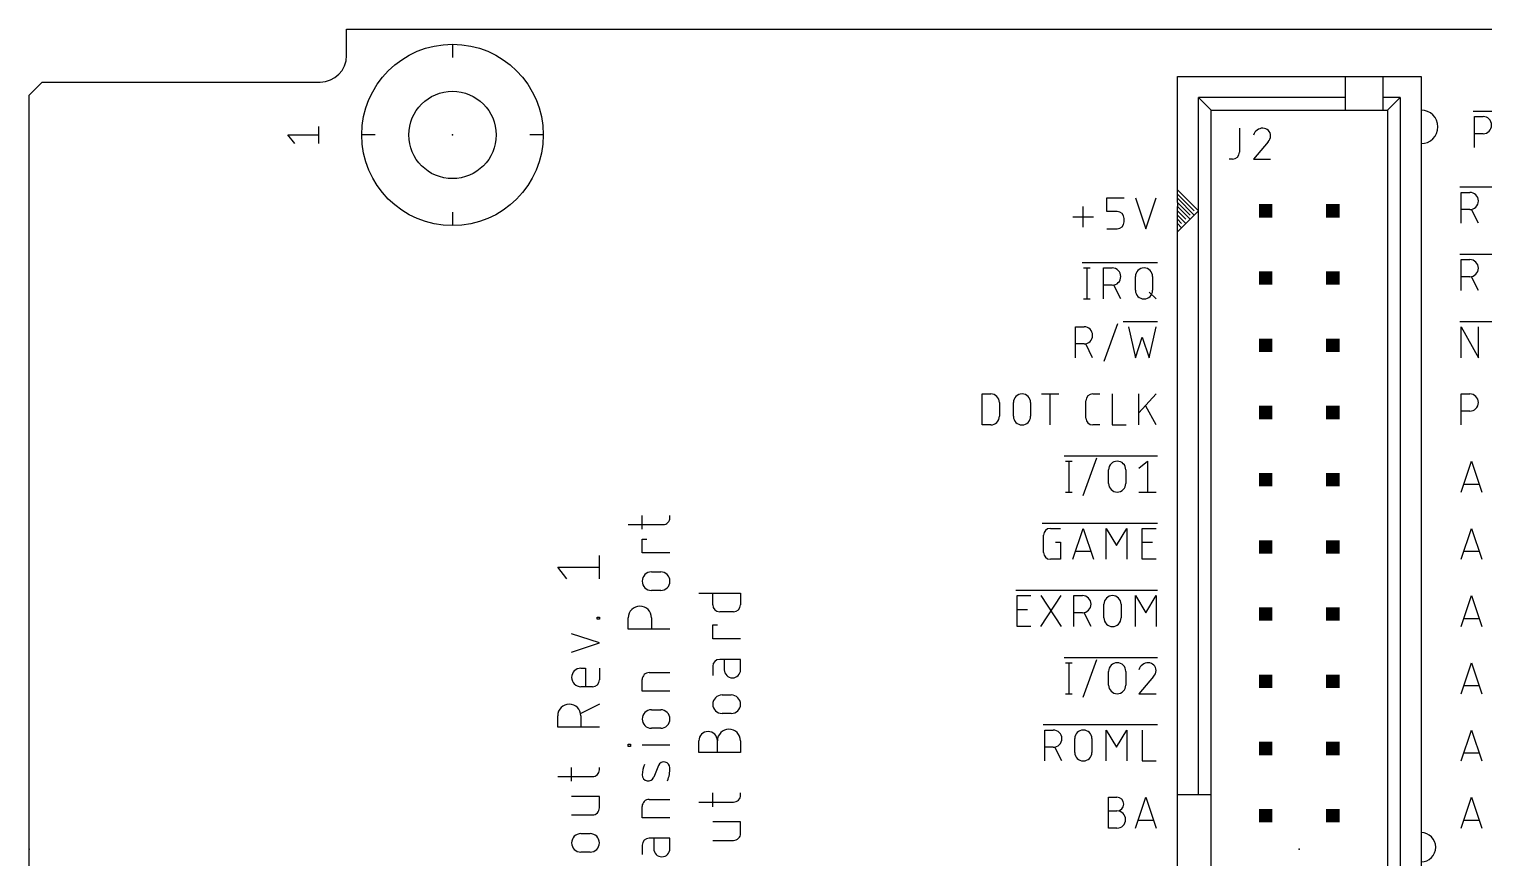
# Model space of a CAD drawing. Extents: x 0 to 97.8, y 0 to 94.6.
# Drawn here: x 0 to 55, y 30.7 to 62 of the extents above; entities that cross this region are included whole.
import ezdxf

# ---------------------------------------------------------------- set-up
doc = ezdxf.new("R2010")
doc.units = 0
for name, color, linetype in [('20', 30, 'CONTINUOUS'), ('21', 253, 'CONTINUOUS'), ('23', 7, 'CONTINUOUS'), ('25', 253, 'CONTINUOUS')]:
    doc.layers.add(name, color=color, linetype=linetype)

# ---------------------------------------------------------------- blocks, each defined once
blk = doc.blocks.new('RECT')
blk.add_solid([(-0.5, -0.5), (0.5, -0.5), (-0.5, 0.5), (0.5, 0.5)])

msp = doc.modelspace()

# ---------------------------------------------------------------- linework, layer by layer
at = {"layer": '20'}
for p, q in [((12, 61), (12, 62)), ((12, 62), (97, 62)), ((0, 59.5), (0.5, 60)), ((0.5, 60), (11, 60)), ((0, 2.5), (0, 59.5))]:
    msp.add_line(p, q, dxfattribs=at)
msp.add_circle((16, 58), 1.651, dxfattribs=at)
msp.add_arc((11, 61), 1, 270, 0, dxfattribs=at)
at = {"layer": '21'}
for p, q in [((16, 61.429), (16, 60.921)), ((43.3962, 55.9238), (43.3962, 60.21)), ((43.3962, 60.21), (49.7463, 60.21)), ((49.7463, 60.21), (51.175, 60.21)), ((49.7463, 59.4163), (49.7463, 60.21)), ((51.175, 60.21), (52.6038, 60.21)), ((51.175, 59.4163), (51.175, 60.21)), ((52.6038, 60.21), (52.6038, 1.79)), ((49.7463, 59.4163), (44.19, 59.4163)), ((44.19, 55.13), (44.19, 59.4163)), ((44.19, 59.4163), (44.6662, 58.94)), ((49.7463, 58.94), (49.7463, 59.4163)), ((51.175, 58.94), (51.175, 59.4163)), ((51.81, 59.4163), (51.175, 59.4163)), ((51.81, 59.4163), (51.3338, 58.94)), ((51.81, 59.4163), (51.81, 2.5837)), ((44.6662, 33.0638), (44.6662, 58.94)), ((44.6662, 58.94), (49.7463, 58.94)), ((49.7463, 58.94), (51.175, 58.94)), ((51.175, 58.94), (51.3338, 58.94)), ((51.3338, 58.94), (51.3338, 3.06)), ((54.5706, 58.8987), (59.4288, 58.8987)), ((10.9492, 57.6754), (10.9492, 58.3246)), ((54.6214, 57.5271), (54.6214, 58.6955)), ((54.6214, 58.6955), (54.946, 58.6955)), ((10.0404, 57.6754), (9.7808, 58)), ((9.7808, 58), (10.9492, 58)), ((13.079, 58), (12.571, 58)), ((19.429, 58), (18.921, 58)), ((54.946, 58.0463), (54.6214, 58.0463)), ((40.7322, 55.1037), (40.7322, 55.623)), ((40.7322, 55.623), (41.3813, 55.623)), ((41.8103, 55.623), (42.1997, 54.4546)), ((42.1997, 54.4546), (42.5892, 55.623)), ((43.3962, 55.765), (43.3962, 55.9238)), ((44.19, 55.13), (43.3962, 55.9238)), ((43.3962, 55.6063), (43.3962, 55.765)), ((44.0312, 55.13), (43.3962, 55.765)), ((43.3962, 55.4475), (43.3962, 55.6063)), ((43.3962, 55.6063), (44.0312, 54.9713)), ((54.07, 56.0324), (58.509, 56.0324)), ((54.1208, 54.6608), (54.1208, 55.8292)), ((54.1208, 55.8292), (54.4454, 55.8292)), ((16, 55.079), (16, 54.571)), ((39.8375, 54.5195), (39.8375, 55.2984)), ((41.1216, 55.1037), (40.7322, 55.1037)), ((43.8724, 54.9713), (43.3962, 55.4475)), ((43.3962, 55.4475), (43.3962, 55.2888)), ((43.3962, 55.13), (43.3962, 55.2888)), ((43.3962, 55.2888), (43.8725, 54.8125)), ((43.3962, 54.9713), (43.3962, 55.13)), ((43.3962, 55.13), (43.7137, 54.8125)), ((44.1899, 55.13), (44.0312, 54.9713)), ((44.19, 55.13), (44.1899, 55.13)), ((44.19, 33.0638), (44.19, 55.13)), ((54.4454, 55.1801), (54.1208, 55.1801)), ((54.7699, 54.6608), (54.5103, 55.1801)), ((39.4481, 54.9089), (40.227, 54.9089)), ((40.7322, 54.4546), (41.1216, 54.4546)), ((41.3813, 54.7142), (41.3813, 54.844)), ((43.3962, 54.8125), (43.3962, 54.9713)), ((43.3962, 54.9713), (43.7137, 54.6538)), ((43.3962, 54.6538), (43.3962, 54.8125)), ((43.3962, 54.8125), (43.3963, 54.8125)), ((43.3962, 54.3363), (43.3962, 54.6538)), ((43.7137, 54.6538), (43.3962, 54.3363)), ((43.3962, 54.6538), (43.555, 54.495)), ((43.3963, 54.8125), (43.555, 54.6538)), ((44.0312, 54.9713), (43.7137, 54.6538)), ((43.8725, 54.9713), (43.8724, 54.9713)), ((43.3962, 33.0638), (43.3962, 54.3363)), ((54.07, 53.4924), (58.9281, 53.4924)), ((39.792, 53.1749), (42.64, 53.1749)), ((39.8428, 52.9717), (40.1024, 52.9717)), ((39.9726, 52.9717), (39.9726, 51.8033)), ((40.6079, 51.8033), (40.6079, 52.9717)), ((40.6079, 52.9717), (40.9325, 52.9717)), ((54.1208, 52.1208), (54.1208, 53.2892)), ((54.1208, 53.2892), (54.4454, 53.2892)), ((40.9325, 52.3226), (40.6079, 52.3226)), ((41.257, 51.8033), (40.9974, 52.3226)), ((41.8103, 52.1279), (41.8103, 52.6471)), ((42.4594, 52.6471), (42.4594, 52.1279)), ((54.4454, 52.6401), (54.1208, 52.6401)), ((54.7699, 52.1208), (54.5103, 52.6401)), ((39.8428, 51.8033), (40.1024, 51.8033)), ((42.3296, 52.0629), (42.5892, 51.8033)), ((39.5429, 49.5808), (39.5429, 50.7492)), ((39.5429, 50.7492), (39.8675, 50.7492)), ((40.6292, 49.451), (41.1485, 50.879)), ((41.346, 50.9524), (42.64, 50.9524)), ((41.5506, 50.7492), (41.8103, 49.5808)), ((42.3296, 49.5808), (42.5892, 50.7492)), ((54.07, 50.9524), (56.9501, 50.9524)), ((54.1208, 49.5808), (54.1208, 50.7492)), ((54.1208, 50.7492), (54.7699, 49.5808)), ((54.7699, 49.5808), (54.7699, 50.7492)), ((39.8675, 50.1001), (39.5429, 50.1001)), ((40.192, 49.5808), (39.9324, 50.1001)), ((41.8103, 49.5808), (42.0699, 50.3597)), ((42.0699, 50.3597), (42.3296, 49.5808)), ((36.0177, 47.0408), (36.0177, 48.2092)), ((36.0177, 48.2092), (36.3422, 48.2092)), ((36.6668, 47.8846), (36.6668, 47.3654)), ((37.1988, 47.3654), (37.1988, 47.8846)), ((37.8479, 47.8846), (37.8479, 47.3654)), ((38.2656, 48.2092), (38.9147, 48.2092)), ((38.5901, 47.0408), (38.5901, 48.2092)), ((39.9386, 47.3004), (39.9386, 47.9496)), ((40.1983, 48.2092), (40.4579, 48.2092)), ((40.9348, 48.2092), (40.9348, 47.0408)), ((41.9401, 47.0408), (41.9401, 48.2092)), ((42.5892, 48.2092), (41.9401, 47.4952)), ((54.1208, 47.0408), (54.1208, 48.2092)), ((54.1208, 48.2092), (54.4454, 48.2092)), ((42.5892, 47.0408), (42.1997, 47.7548)), ((54.4454, 47.5601), (54.1208, 47.5601)), ((36.3422, 47.0408), (36.0177, 47.0408)), ((40.4579, 47.0408), (40.1983, 47.0408)), ((40.9348, 47.0408), (41.4541, 47.0408)), ((39.1122, 45.8724), (42.64, 45.8724)), ((39.163, 45.6692), (39.4227, 45.6692)), ((39.2929, 45.6692), (39.2929, 44.5008)), ((39.8333, 44.371), (40.3526, 45.799)), ((41.9401, 45.4096), (42.2646, 45.6692)), ((42.2646, 45.6692), (42.2646, 44.5008)), ((54.1208, 44.5008), (54.5103, 45.6692)), ((54.5103, 45.6692), (54.8997, 44.5008)), ((40.7971, 44.8254), (40.7971, 45.3446)), ((41.4462, 45.3446), (41.4462, 44.8254)), ((54.8024, 44.7929), (54.2182, 44.7929)), ((39.163, 44.5008), (39.4227, 44.5008)), ((41.9401, 44.5008), (42.5892, 44.5008)), ((23.169, 43.0976), (23.169, 43.6225)), ((24.2189, 43.535), (24.2189, 43.6225)), ((22.6441, 43.2726), (23.9564, 43.2726)), ((38.2831, 43.3324), (42.64, 43.3324)), ((38.5935, 43.1292), (38.983, 43.1292)), ((39.45, 41.9608), (39.8395, 43.1292)), ((39.8395, 43.1292), (40.229, 41.9608)), ((40.7073, 41.9608), (40.7073, 43.1292)), ((40.7073, 43.1292), (41.0968, 42.4801)), ((41.0968, 42.4801), (41.4863, 43.1292)), ((41.4863, 43.1292), (41.4863, 41.9608)), ((42.0699, 41.9608), (42.0699, 43.1292)), ((42.0699, 43.1292), (42.5892, 43.1292)), ((54.1208, 41.9608), (54.5103, 43.1292)), ((54.5103, 43.1292), (54.8997, 41.9608)), ((23.169, 42.2006), (23.169, 42.7256)), ((23.169, 42.7256), (23.344, 42.7256)), ((38.3339, 42.2204), (38.3339, 42.8696)), ((38.7882, 42.6099), (38.983, 42.6099)), ((38.983, 42.6099), (38.983, 41.9608)), ((42.0699, 42.6099), (42.4594, 42.6099)), ((21.5519, 41.2269), (21.5519, 42.1018)), ((24.2189, 42.2006), (23.169, 42.2006)), ((38.983, 41.9608), (38.5935, 41.9608)), ((40.1316, 42.2529), (39.5474, 42.2529)), ((42.5892, 41.9608), (42.0699, 41.9608)), ((54.8024, 42.2529), (54.2182, 42.2529)), ((20.3271, 41.2269), (19.9771, 41.6643)), ((19.9771, 41.6643), (21.5519, 41.6643)), ((23.519, 41.4835), (23.8689, 41.4835)), ((23.8689, 40.7836), (23.519, 40.7836)), ((37.2927, 40.7924), (42.64, 40.7924)), ((25.3111, 40.6795), (26.8859, 40.6795)), ((25.836, 40.242), (25.836, 40.6795)), ((26.8859, 40.6795), (26.8859, 40.242)), ((37.3435, 39.4208), (37.3435, 40.5892)), ((37.3435, 40.5892), (37.8628, 40.5892)), ((38.2289, 39.4208), (39.0078, 40.5892)), ((38.2289, 40.5892), (39.0078, 39.4208)), ((39.4822, 39.4208), (39.4822, 40.5892)), ((39.4822, 40.5892), (39.8068, 40.5892)), ((40.6179, 39.7454), (40.6179, 40.2646)), ((41.267, 40.2646), (41.267, 39.7454)), ((41.8103, 39.4208), (41.8103, 40.5892)), ((41.8103, 40.5892), (42.1997, 39.9401)), ((42.1997, 39.9401), (42.5892, 40.5892)), ((42.5892, 40.5892), (42.5892, 39.4208)), ((54.1208, 39.4208), (54.5103, 40.5892)), ((54.5103, 40.5892), (54.8997, 39.4208)), ((21.4644, 39.6927), (21.4644, 39.7802)), ((21.4644, 39.7802), (21.5519, 39.7802)), ((21.5519, 39.6927), (21.4644, 39.6927)), ((21.5519, 39.7802), (21.5519, 39.6927)), ((22.6441, 39.3147), (22.6441, 39.7521)), ((23.519, 39.7521), (23.519, 39.3147)), ((26.6234, 39.9795), (26.0985, 39.9795)), ((37.3435, 40.0699), (37.733, 40.0699)), ((39.8068, 39.9401), (39.4822, 39.9401)), ((40.1314, 39.4208), (39.8717, 39.9401)), ((54.8024, 39.7129), (54.2182, 39.7129)), ((21.5519, 38.7986), (20.502, 39.1486)), ((24.2189, 39.3147), (22.6441, 39.3147)), ((25.836, 38.9565), (25.836, 39.4814)), ((25.836, 39.4814), (26.011, 39.4814)), ((37.8628, 39.4208), (37.3435, 39.4208)), ((20.502, 38.4487), (21.5519, 38.7986)), ((26.8859, 38.9565), (25.836, 38.9565)), ((26.8859, 38.1785), (26.0985, 38.1785)), ((26.2735, 38.1785), (26.2735, 37.7848)), ((26.8859, 37.7848), (26.8859, 38.1785)), ((39.1122, 38.2524), (42.64, 38.2524)), ((39.163, 38.0492), (39.4227, 38.0492)), ((39.2929, 38.0492), (39.2929, 36.8808)), ((39.8333, 36.751), (40.3526, 38.179)), ((54.1208, 36.8808), (54.5103, 38.0492)), ((54.5103, 38.0492), (54.8997, 36.8808)), ((20.852, 37.846), (21.027, 37.846)), ((21.027, 37.846), (21.027, 37.1461)), ((21.5519, 37.846), (21.5519, 37.4085)), ((23.169, 36.98), (23.169, 37.4175)), ((23.4315, 37.6799), (24.2189, 37.6799)), ((25.836, 37.916), (25.836, 37.566)), ((40.7971, 37.2054), (40.7971, 37.7246)), ((41.4462, 37.7246), (41.4462, 37.2054)), ((42.4918, 37.5299), (41.9401, 36.8808)), ((21.2894, 37.1461), (20.852, 37.1461)), ((24.2189, 36.98), (23.169, 36.98)), ((39.163, 36.8808), (39.4227, 36.8808)), ((41.9401, 36.8808), (42.5892, 36.8808)), ((54.8024, 37.1729), (54.2182, 37.1729)), ((21.5519, 36.4856), (20.852, 36.1356)), ((26.186, 36.8326), (26.5359, 36.8326)), ((19.9771, 35.6107), (19.9771, 36.0481)), ((20.852, 36.0481), (20.852, 35.6107)), ((23.519, 36.2731), (23.8689, 36.2731)), ((26.5359, 36.1327), (26.186, 36.1327)), ((21.5519, 35.6107), (19.9771, 35.6107)), ((23.8689, 35.5732), (23.519, 35.5732)), ((38.3285, 35.7124), (42.64, 35.7124)), ((38.3793, 34.3408), (38.3793, 35.5092)), ((38.3793, 35.5092), (38.7039, 35.5092)), ((40.7073, 34.3408), (40.7073, 35.5092)), ((40.7073, 35.5092), (41.0968, 34.8601)), ((41.0968, 34.8601), (41.4863, 35.5092)), ((41.4863, 35.5092), (41.4863, 34.3408)), ((42.0699, 35.5092), (42.0699, 34.3408)), ((54.1208, 34.3408), (54.5103, 35.5092)), ((54.5103, 35.5092), (54.8997, 34.3408)), ((22.6441, 34.8894), (22.6441, 34.9769)), ((22.6441, 34.9769), (22.7316, 34.9769)), ((22.7316, 34.8894), (22.6441, 34.8894)), ((22.7316, 34.9769), (22.7316, 34.8894)), ((24.2189, 34.9332), (23.169, 34.9332)), ((25.3111, 34.6637), (25.3111, 35.1012)), ((26.8859, 34.6637), (25.3111, 34.6637)), ((26.011, 34.6637), (26.011, 35.1012)), ((26.8859, 35.1012), (26.8859, 34.6637)), ((38.7039, 34.8601), (38.3793, 34.8601)), ((39.0284, 34.3408), (38.7688, 34.8601)), ((39.515, 34.6654), (39.515, 35.1846)), ((40.1641, 35.1846), (40.1641, 34.6654)), ((20.502, 33.5723), (20.502, 34.0972)), ((21.5519, 34.0097), (21.5519, 34.0972)), ((23.7815, 34.1619), (23.6065, 33.7245)), ((42.0699, 34.3408), (42.5892, 34.3408)), ((54.8024, 34.6329), (54.2182, 34.6329)), ((19.9771, 33.7473), (21.2894, 33.7473)), ((21.5519, 33.0003), (20.502, 33.0003)), ((21.5519, 32.5629), (21.5519, 33.0003)), ((25.836, 32.611), (25.836, 33.1359)), ((26.8859, 33.0484), (26.8859, 33.1359)), ((43.3962, 28.9362), (43.3962, 33.0638)), ((44.19, 33.0638), (43.3962, 33.0638)), ((44.6662, 33.0638), (44.19, 33.0638)), ((44.6662, 28.9362), (44.6662, 33.0638)), ((23.169, 32.1864), (23.169, 32.6239)), ((23.4315, 32.8864), (24.2189, 32.8864)), ((25.3111, 32.786), (26.6234, 32.786)), ((40.7872, 31.8008), (40.7872, 32.9692)), ((40.7872, 32.9692), (41.1118, 32.9692)), ((40.7872, 32.4499), (41.1118, 32.4499)), ((41.8103, 31.8008), (42.1997, 32.9692)), ((42.1997, 32.9692), (42.5892, 31.8008)), ((54.1208, 31.8008), (54.5103, 32.9692)), ((54.5103, 32.9692), (54.8997, 31.8008)), ((20.502, 32.3004), (21.2894, 32.3004)), ((24.2189, 32.1864), (23.169, 32.1864)), ((26.8859, 32.039), (25.836, 32.039)), ((26.8859, 31.6015), (26.8859, 32.039)), ((42.4918, 32.0929), (41.9076, 32.0929)), ((54.8024, 32.0929), (54.2182, 32.0929)), ((20.852, 31.5935), (21.2019, 31.5935)), ((24.2189, 31.4186), (23.4315, 31.4186)), ((23.6065, 31.4186), (23.6065, 31.0249)), ((24.2189, 31.0249), (24.2189, 31.4186)), ((25.836, 31.3391), (26.6234, 31.3391)), ((41.1118, 31.8008), (40.7872, 31.8008)), ((21.2019, 30.8936), (20.852, 30.8936)), ((23.169, 31.1562), (23.169, 30.8062))]:
    msp.add_line(p, q, dxfattribs=at)
msp.add_circle((16, 58), 3.429, dxfattribs=at)
for centre, radius, start, end in [((52.6038, 58.305), 0.635, 270, 90), ((54.946, 58.3709), 0.3246, 270, 90), ((54.4454, 55.5046), 0.3246, 270, 90), ((41.1216, 54.844), 0.2596, 0, 90), ((41.1216, 54.7142), 0.2596, 270, 0), ((40.9325, 52.6471), 0.3246, 270, 90), ((42.1348, 52.6471), 0.3246, 0, 180), ((54.4454, 52.9646), 0.3246, 270, 90), ((42.1348, 52.1279), 0.3246, 180, 0), ((39.8675, 50.4246), 0.3246, 270, 90), ((36.3422, 47.8846), 0.3246, 0, 90), ((37.5233, 47.8846), 0.3246, 0, 180), ((40.1983, 47.9496), 0.2596, 90.0007, 180), ((54.4454, 47.8846), 0.3246, 270, 90), ((36.3422, 47.3654), 0.3246, 269.9994, 0), ((37.5233, 47.3654), 0.3246, 180, 0), ((40.1983, 47.3004), 0.2596, 180, 270), ((41.1216, 45.3446), 0.3246, 0, 180), ((41.1216, 44.8254), 0.3246, 180, 0), ((23.9564, 43.535), 0.2625, 270, 0.0007), ((38.5935, 42.8696), 0.2596, 90.0007, 180), ((38.5935, 42.2204), 0.2596, 180, 270), ((23.519, 41.1336), 0.35, 90, 270), ((23.8689, 41.1336), 0.35, 270, 90), ((23.0815, 39.7521), 0.4374, 0, 180), ((26.0985, 40.242), 0.2625, 180, 270), ((26.6234, 40.242), 0.2625, 270.0007, 0), ((39.8068, 40.2646), 0.3246, 270, 90), ((40.9424, 40.2646), 0.3246, 0, 180), ((40.9424, 39.7454), 0.3246, 180, 0), ((26.0985, 37.916), 0.2625, 90, 179.9993), ((41.1216, 37.7246), 0.3246, 0, 180), ((42.2971, 37.6739), 0.3753, 90.0001, 162.0549), ((42.2971, 37.7571), 0.2921, 0, 90), ((20.852, 37.496), 0.35, 90, 270), ((21.2894, 37.4085), 0.2625, 270.0007, 0), ((23.4315, 37.4175), 0.2625, 89.9993, 180), ((26.5797, 37.7848), 0.3062, 180, 0), ((42.2754, 37.7571), 0.3138, 313.604, 359.9996), ((41.1216, 37.2054), 0.3246, 180, 0), ((20.4145, 36.0481), 0.4374, 0, 180), ((26.186, 36.4826), 0.35, 90, 270), ((26.5359, 36.4826), 0.35, 270, 90), ((23.519, 35.9232), 0.35, 90, 270), ((23.8689, 35.9232), 0.35, 270, 90), ((25.6611, 35.1012), 0.35, 0, 180), ((26.4485, 35.1012), 0.4374, 0, 180), ((38.7039, 35.1846), 0.3246, 270, 90), ((39.8395, 35.1846), 0.3246, 0, 180), ((39.8395, 34.6654), 0.3246, 180, 0), ((24.1625, 33.7978), 0.9936, 155.7612, 179.1807), ((23.9921, 34.0777), 0.2268, 359.1807, 158.199), ((21.2894, 34.0097), 0.2625, 270, 0.0007), ((23.3959, 33.8087), 0.2268, 179.1807, 338.199), ((22.7352, 34.0957), 1.4839, 340.2099, 359.1807), ((26.6234, 33.0484), 0.2625, 270, 0.0007), ((21.2894, 32.5628), 0.2625, 270, 0.0007), ((23.4315, 32.6239), 0.2625, 89.9993, 180), ((41.1118, 32.7096), 0.2596, 270, 90), ((41.1118, 32.1254), 0.3246, 270, 90), ((20.852, 31.2435), 0.35, 90, 270), ((21.2019, 31.2435), 0.35, 270, 90), ((23.4315, 31.1562), 0.2625, 90, 179.9993), ((26.6234, 31.6015), 0.2625, 270, 0.0007), ((52.6038, 31.0794), 0.5556, 270, 90), ((23.9127, 31.0249), 0.3062, 180, 0)]:
    msp.add_arc(centre, radius, start, end, dxfattribs=at)
at = {"layer": '23'}
for p in [(16, 58), (0, 31), (48, 31)]:
    msp.add_point(p, dxfattribs=at)
at = {"layer": '25'}
for p, q in [((45.7415, 58.2542), (45.7415, 57.3454)), ((46.8206, 57.7349), (46.2688, 57.0858)), ((45.4818, 57.0858), (45.352, 57.0858)), ((46.2688, 57.0858), (46.9179, 57.0858))]:
    msp.add_line(p, q, dxfattribs=at)
for centre, radius, start, end in [((46.6258, 57.8789), 0.3753, 90.0001, 162.0549), ((46.6258, 57.9621), 0.2921, 0, 90), ((46.6042, 57.9621), 0.3138, 313.604, 359.9996), ((45.4818, 57.3454), 0.2596, 270, 0)]:
    msp.add_arc(centre, radius, start, end, dxfattribs=at)

# ---------------------------------------------------------------- block references
at = {"layer": '21', "xscale": 0.508, "yscale": 0.508, "rotation": 270}
for p in [(46.73, 55.13), (49.27, 55.13), (46.73, 52.59), (49.27, 52.59), (46.73, 50.05), (49.27, 50.05), (46.73, 47.51), (49.27, 47.51), (46.73, 44.97), (49.27, 44.97), (46.73, 42.43), (49.27, 42.43), (46.73, 39.89), (49.27, 39.89), (46.73, 37.35), (49.27, 37.35), (46.73, 34.81), (49.27, 34.81), (46.73, 32.27), (49.27, 32.27)]:
    msp.add_blockref('RECT', p, dxfattribs=at)

doc.saveas('drawing.dxf')
